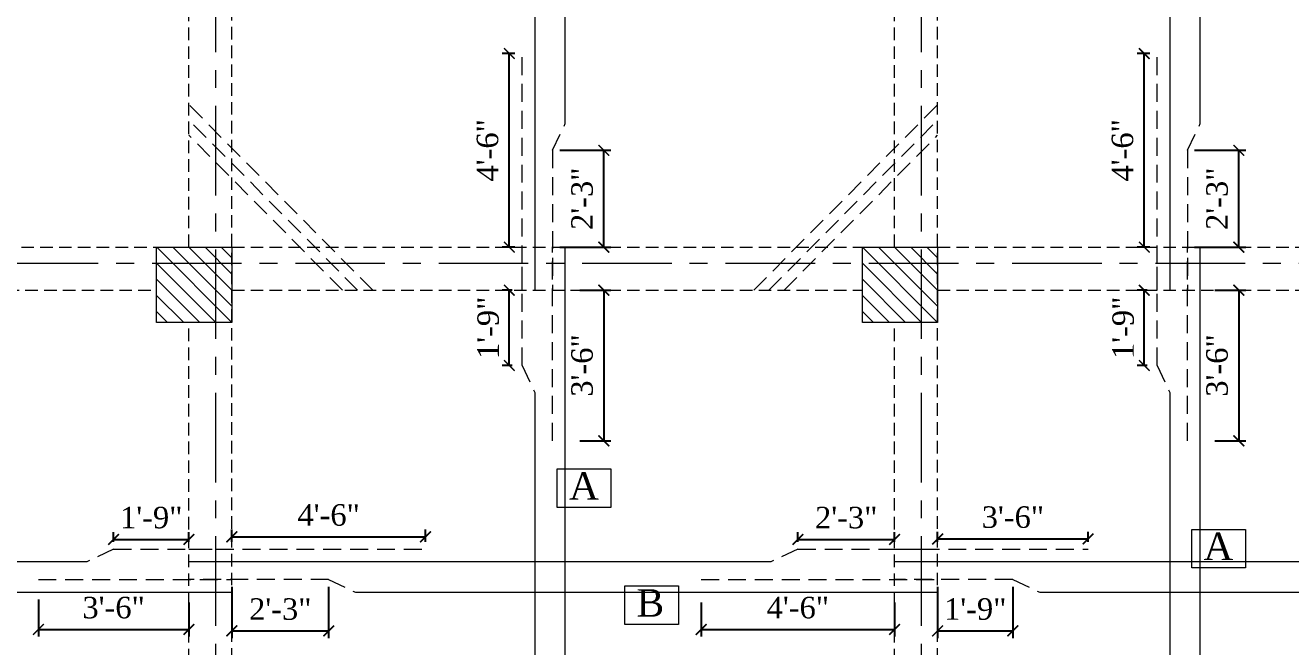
# Model space of a CAD drawing. Header units: feet. Extents: x 36263 to 96584, y 7663 to 35885.
# Drawn here: x 51185.4 to 51538.4, y 17634.4 to 17807.7 of the extents above; entities that cross this region are included whole.
import ezdxf

# ---------------------------------------------------------------- set-up
doc = ezdxf.new("R2010")
doc.units = ezdxf.units.FT
doc.linetypes.add('CENTER', pattern=[2, 1.25, -0.25, 0.25, -0.25])
doc.linetypes.add('HIDDEN', pattern=[0.375, 0.25, -0.125])
for name, color, linetype, lineweight in [('Column', 1, 'Continuous', 15), ('Hatch', 9, 'Continuous', 9), ('ST Beam', 7, 'Continuous', 20), ('ST GRIDS', 6, 'CENTER', 9), ('ST REINF', 1, 'Continuous', 35)]:
    doc.layers.add(name, color=color, linetype=linetype, lineweight=lineweight)
for name, color, linetype in [('ST DIM', 11, 'Continuous'), ('ST TABLE', 2, 'Continuous'), ('ST TEX', 3, 'Continuous')]:
    doc.layers.add(name, color=color, linetype=linetype)
doc.styles.add('RomanS', font='times.ttf')
doc.dimstyles.new('1-1', dxfattribs={"dimtxt": 9, "dimasz": 5, "dimexe": 6, "dimexo": 6, "dimgap": 3, "dimtad": 1, "dimdec": 1, "dimzin": 0, "dimdsep": 46, "dimlunit": 4, "dimtxsty": 'RomanS', "dimblk": 'ARCHTICK', "dimcen": 0.09, "dimclrd": 256, "dimclre": 256, "dimclrt": 3, "dimadec": 0, "dimazin": 0, "dimtfac": 0.6, "dimtdec": 1, "dimtix": 1, "dimtofl": 0, "dimtmove": 1, "dimatfit": 0, "dimfxl": 1, "dimtolj": 1, "dimtzin": 0, "dimarcsym": 0})

# ---------------------------------------------------------------- blocks, each defined once
blk = doc.blocks.new('_ArchTick')
at = {"color": 0, "const_width": 0.15}
blk.add_lwpolyline([(-0.5, -0.5), (0.5, 0.5)], dxfattribs=at)
blk = doc.blocks.new('*D300')
at = {"layer": 'Defpoints', "color": 0, "transparency": 16777216}
for p in [(51332.46, 17772.86), (51346.78, 17772.86), (51332.46, 17745.86)]:
    blk.add_point(p, dxfattribs=at)
at = {"layer": 'ST DIM', "lineweight": -2, "transparency": 16777216}
for p, q in [((51334.46, 17772.86), (51348.78, 17772.86)), ((51346.78, 17745.86), (51346.78, 17772.86)), ((51334.46, 17745.86), (51348.78, 17745.86))]:
    blk.add_line(p, q, dxfattribs=at)
at = {"layer": 'ST DIM', "lineweight": -2, "transparency": 16777216, "xscale": 3, "yscale": 3, "zscale": 3}
for p, rotation in [((51346.78, 17772.86), 90), ((51346.78, 17745.86), 270)]:
    blk.add_blockref('_ArchTick', p, dxfattribs=dict(at, rotation=rotation))
at = {"layer": 'ST DIM', "color": 3, "lineweight": 9, "transparency": 16777216, "insert": (51340.73, 17759.36), "char_height": 6, "attachment_point": 5, "rotation": 90, "style": 'RomanS'}
blk.add_mtext('\\A1;2\'-3"', dxfattribs=at)
blk = doc.blocks.new('*D302')
at = {"layer": 'Defpoints', "color": 0, "transparency": 16777216}
for p in [(51320.41, 17799.86), (51323.96, 17799.86), (51323.96, 17745.86)]:
    blk.add_point(p, dxfattribs=at)
at = {"layer": 'ST DIM', "lineweight": -2, "transparency": 16777216}
for p, q in [((51321.96, 17799.86), (51318.41, 17799.86)), ((51320.41, 17745.86), (51320.41, 17799.86)), ((51321.96, 17745.86), (51318.41, 17745.86))]:
    blk.add_line(p, q, dxfattribs=at)
at = {"layer": 'ST DIM', "lineweight": -2, "transparency": 16777216, "xscale": 3, "yscale": 3, "zscale": 3}
for p, rotation in [((51320.41, 17799.86), 90), ((51320.41, 17745.86), 270)]:
    blk.add_blockref('_ArchTick', p, dxfattribs=dict(at, rotation=rotation))
at = {"layer": 'ST DIM', "color": 3, "lineweight": 9, "transparency": 16777216, "insert": (51314.35, 17772.86), "char_height": 6, "attachment_point": 5, "rotation": 90, "style": 'RomanS'}
blk.add_mtext('\\A1;4\'-6"', dxfattribs=at)
blk = doc.blocks.new('*D303')
at = {"layer": 'Defpoints', "color": 0, "transparency": 16777216}
for p in [(51509.64, 17772.86), (51523.96, 17772.86), (51509.64, 17745.86)]:
    blk.add_point(p, dxfattribs=at)
at = {"layer": 'ST DIM', "lineweight": -2, "transparency": 16777216}
for p, q in [((51511.64, 17772.86), (51525.96, 17772.86)), ((51523.96, 17745.86), (51523.96, 17772.86)), ((51511.64, 17745.86), (51525.96, 17745.86))]:
    blk.add_line(p, q, dxfattribs=at)
at = {"layer": 'ST DIM', "lineweight": -2, "transparency": 16777216, "xscale": 3, "yscale": 3, "zscale": 3}
for p, rotation in [((51523.96, 17772.86), 90), ((51523.96, 17745.86), 270)]:
    blk.add_blockref('_ArchTick', p, dxfattribs=dict(at, rotation=rotation))
at = {"layer": 'ST DIM', "color": 3, "lineweight": 9, "transparency": 16777216, "insert": (51517.91, 17759.36), "char_height": 6, "attachment_point": 5, "rotation": 90, "style": 'RomanS'}
blk.add_mtext('\\A1;2\'-3"', dxfattribs=at)
blk = doc.blocks.new('*D305')
at = {"layer": 'Defpoints', "color": 0, "transparency": 16777216}
for p in [(51497.59, 17799.86), (51501.14, 17799.86), (51501.14, 17745.86)]:
    blk.add_point(p, dxfattribs=at)
at = {"layer": 'ST DIM', "lineweight": -2, "transparency": 16777216}
for p, q in [((51499.14, 17799.86), (51495.59, 17799.86)), ((51497.59, 17745.86), (51497.59, 17799.86)), ((51499.14, 17745.86), (51495.59, 17745.86))]:
    blk.add_line(p, q, dxfattribs=at)
at = {"layer": 'ST DIM', "lineweight": -2, "transparency": 16777216, "xscale": 3, "yscale": 3, "zscale": 3}
for p, rotation in [((51497.59, 17799.86), 90), ((51497.59, 17745.86), 270)]:
    blk.add_blockref('_ArchTick', p, dxfattribs=dict(at, rotation=rotation))
at = {"layer": 'ST DIM', "color": 3, "lineweight": 9, "transparency": 16777216, "insert": (51491.53, 17772.86), "char_height": 6, "attachment_point": 5, "rotation": 90, "style": 'RomanS'}
blk.add_mtext('\\A1;4\'-6"', dxfattribs=at)
blk = doc.blocks.new('*D332')
at = {"layer": 'Defpoints', "color": 0, "transparency": 16777216}
for p in [(51210, 17661.67), (51231, 17664.36), (51231, 17661.67)]:
    blk.add_point(p, dxfattribs=at)
at = {"layer": 'ST DIM', "lineweight": -2, "transparency": 16777216}
for p, q in [((51210, 17663.67), (51210, 17666.36)), ((51231, 17663.67), (51231, 17666.36)), ((51210, 17664.36), (51231, 17664.36))]:
    blk.add_line(p, q, dxfattribs=at)
at = {"layer": 'ST DIM', "lineweight": -2, "transparency": 16777216, "xscale": 3, "yscale": 3, "zscale": 3, "rotation": 180}
blk.add_blockref('_ArchTick', (51210, 17664.36), dxfattribs=at)
at = {"layer": 'ST DIM', "lineweight": -2, "transparency": 16777216, "xscale": 3, "yscale": 3, "zscale": 3}
blk.add_blockref('_ArchTick', (51231, 17664.36), dxfattribs=at)
at = {"layer": 'ST DIM', "color": 3, "lineweight": 9, "transparency": 16777216, "insert": (51220.5, 17670.42), "char_height": 6, "attachment_point": 5, "style": 'RomanS'}
blk.add_mtext('\\A1;1\'-9"', dxfattribs=at)
blk = doc.blocks.new('*D326')
at = {"layer": 'Defpoints', "color": 0, "transparency": 16777216}
for p in [(51189.01, 17649.62), (51231, 17648.79), (51231, 17639.26)]:
    blk.add_point(p, dxfattribs=at)
at = {"layer": 'ST DIM', "lineweight": -2, "transparency": 16777216}
for p, q in [((51189.01, 17647.62), (51189.01, 17637.26)), ((51231, 17646.79), (51231, 17637.26)), ((51189.01, 17639.26), (51231, 17639.26))]:
    blk.add_line(p, q, dxfattribs=at)
at = {"layer": 'ST DIM', "lineweight": -2, "transparency": 16777216, "xscale": 3, "yscale": 3, "zscale": 3, "rotation": 180}
blk.add_blockref('_ArchTick', (51189.01, 17639.26), dxfattribs=at)
at = {"layer": 'ST DIM', "lineweight": -2, "transparency": 16777216, "xscale": 3, "yscale": 3, "zscale": 3}
blk.add_blockref('_ArchTick', (51231, 17639.26), dxfattribs=at)
at = {"layer": 'ST DIM', "color": 3, "lineweight": 9, "transparency": 16777216, "insert": (51210, 17645.31), "char_height": 6, "attachment_point": 5, "style": 'RomanS'}
blk.add_mtext('\\A1;3\'-6"', dxfattribs=at)
blk = doc.blocks.new('*D323')
at = {"layer": 'Defpoints', "color": 0, "transparency": 16777216}
for p in [(51243, 17653.17), (51270, 17653.17), (51270, 17638.85)]:
    blk.add_point(p, dxfattribs=at)
at = {"layer": 'ST DIM', "lineweight": -2, "transparency": 16777216}
for p, q in [((51243, 17651.17), (51243, 17636.85)), ((51270, 17651.17), (51270, 17636.85)), ((51243, 17638.85), (51270, 17638.85))]:
    blk.add_line(p, q, dxfattribs=at)
at = {"layer": 'ST DIM', "lineweight": -2, "transparency": 16777216, "xscale": 3, "yscale": 3, "zscale": 3, "rotation": 180}
blk.add_blockref('_ArchTick', (51243, 17638.85), dxfattribs=at)
at = {"layer": 'ST DIM', "lineweight": -2, "transparency": 16777216, "xscale": 3, "yscale": 3, "zscale": 3}
blk.add_blockref('_ArchTick', (51270, 17638.85), dxfattribs=at)
at = {"layer": 'ST DIM', "color": 3, "lineweight": 9, "transparency": 16777216, "insert": (51256.5, 17644.9), "char_height": 6, "attachment_point": 5, "style": 'RomanS'}
blk.add_mtext('\\A1;2\'-3"', dxfattribs=at)
blk = doc.blocks.new('*D330')
at = {"layer": 'Defpoints', "color": 0, "transparency": 16777216}
for p in [(51400.92, 17661.67), (51427.92, 17664.36), (51427.92, 17661.67)]:
    blk.add_point(p, dxfattribs=at)
at = {"layer": 'ST DIM', "lineweight": -2, "transparency": 16777216}
for p, q in [((51400.92, 17663.67), (51400.92, 17666.36)), ((51427.92, 17663.67), (51427.92, 17666.36)), ((51400.92, 17664.36), (51427.92, 17664.36))]:
    blk.add_line(p, q, dxfattribs=at)
at = {"layer": 'ST DIM', "lineweight": -2, "transparency": 16777216, "xscale": 3, "yscale": 3, "zscale": 3, "rotation": 180}
blk.add_blockref('_ArchTick', (51400.92, 17664.36), dxfattribs=at)
at = {"layer": 'ST DIM', "lineweight": -2, "transparency": 16777216, "xscale": 3, "yscale": 3, "zscale": 3}
blk.add_blockref('_ArchTick', (51427.92, 17664.36), dxfattribs=at)
at = {"layer": 'ST DIM', "color": 3, "lineweight": 9, "transparency": 16777216, "insert": (51414.42, 17670.41), "char_height": 6, "attachment_point": 5, "style": 'RomanS'}
blk.add_mtext('\\A1;2\'-3"', dxfattribs=at)
blk = doc.blocks.new('*D324')
at = {"layer": 'Defpoints', "color": 0, "transparency": 16777216}
for p in [(51373.93, 17648.79), (51427.92, 17648.79), (51427.92, 17639.26)]:
    blk.add_point(p, dxfattribs=at)
at = {"layer": 'ST DIM', "lineweight": -2, "transparency": 16777216}
for p, q in [((51373.93, 17646.79), (51373.93, 17637.26)), ((51427.92, 17646.79), (51427.92, 17637.26)), ((51373.93, 17639.26), (51427.92, 17639.26))]:
    blk.add_line(p, q, dxfattribs=at)
at = {"layer": 'ST DIM', "lineweight": -2, "transparency": 16777216, "xscale": 3, "yscale": 3, "zscale": 3, "rotation": 180}
blk.add_blockref('_ArchTick', (51373.93, 17639.26), dxfattribs=at)
at = {"layer": 'ST DIM', "lineweight": -2, "transparency": 16777216, "xscale": 3, "yscale": 3, "zscale": 3}
blk.add_blockref('_ArchTick', (51427.92, 17639.26), dxfattribs=at)
at = {"layer": 'ST DIM', "color": 3, "lineweight": 9, "transparency": 16777216, "insert": (51400.92, 17645.31), "char_height": 6, "attachment_point": 5, "style": 'RomanS'}
blk.add_mtext('\\A1;4\'-6"', dxfattribs=at)
blk = doc.blocks.new('*D331')
at = {"layer": 'Defpoints', "color": 0, "transparency": 16777216}
for p in [(51297, 17665.08), (51243, 17661.67), (51297, 17661.67)]:
    blk.add_point(p, dxfattribs=at)
at = {"layer": 'ST DIM', "lineweight": -2, "transparency": 16777216}
for p, q in [((51243, 17663.67), (51243, 17667.08)), ((51243, 17665.08), (51297, 17665.08)), ((51297, 17663.67), (51297, 17667.08))]:
    blk.add_line(p, q, dxfattribs=at)
at = {"layer": 'ST DIM', "lineweight": -2, "transparency": 16777216, "xscale": 3, "yscale": 3, "zscale": 3, "rotation": 180}
blk.add_blockref('_ArchTick', (51243, 17665.08), dxfattribs=at)
at = {"layer": 'ST DIM', "lineweight": -2, "transparency": 16777216, "xscale": 3, "yscale": 3, "zscale": 3}
blk.add_blockref('_ArchTick', (51297, 17665.08), dxfattribs=at)
at = {"layer": 'ST DIM', "color": 3, "lineweight": 9, "transparency": 16777216, "insert": (51270, 17671.14), "char_height": 6, "attachment_point": 5, "style": 'RomanS'}
blk.add_mtext('\\A1;4\'-6"', dxfattribs=at)
blk = doc.blocks.new('*D321')
at = {"layer": 'Defpoints', "color": 0, "transparency": 16777216}
for p in [(51439.92, 17653.17), (51460.92, 17653.17), (51460.92, 17638.85)]:
    blk.add_point(p, dxfattribs=at)
at = {"layer": 'ST DIM', "lineweight": -2, "transparency": 16777216}
for p, q in [((51439.92, 17651.17), (51439.92, 17636.85)), ((51460.92, 17651.17), (51460.92, 17636.85)), ((51439.92, 17638.85), (51460.92, 17638.85))]:
    blk.add_line(p, q, dxfattribs=at)
at = {"layer": 'ST DIM', "lineweight": -2, "transparency": 16777216, "xscale": 3, "yscale": 3, "zscale": 3, "rotation": 180}
blk.add_blockref('_ArchTick', (51439.92, 17638.85), dxfattribs=at)
at = {"layer": 'ST DIM', "lineweight": -2, "transparency": 16777216, "xscale": 3, "yscale": 3, "zscale": 3}
blk.add_blockref('_ArchTick', (51460.92, 17638.85), dxfattribs=at)
at = {"layer": 'ST DIM', "color": 3, "lineweight": 9, "transparency": 16777216, "insert": (51450.42, 17644.91), "char_height": 6, "attachment_point": 5, "style": 'RomanS'}
blk.add_mtext('\\A1;1\'-9"', dxfattribs=at)
blk = doc.blocks.new('*D329')
at = {"layer": 'Defpoints', "color": 0, "transparency": 16777216}
for p in [(51439.92, 17661.67), (51481.92, 17664.49), (51481.92, 17661.67)]:
    blk.add_point(p, dxfattribs=at)
at = {"layer": 'ST DIM', "lineweight": -2, "transparency": 16777216}
for p, q in [((51439.92, 17663.67), (51439.92, 17666.49)), ((51481.92, 17663.67), (51481.92, 17666.49)), ((51439.92, 17664.49), (51481.92, 17664.49))]:
    blk.add_line(p, q, dxfattribs=at)
at = {"layer": 'ST DIM', "lineweight": -2, "transparency": 16777216, "xscale": 3, "yscale": 3, "zscale": 3, "rotation": 180}
blk.add_blockref('_ArchTick', (51439.92, 17664.49), dxfattribs=at)
at = {"layer": 'ST DIM', "lineweight": -2, "transparency": 16777216, "xscale": 3, "yscale": 3, "zscale": 3}
blk.add_blockref('_ArchTick', (51481.92, 17664.49), dxfattribs=at)
at = {"layer": 'ST DIM', "color": 3, "lineweight": 9, "transparency": 16777216, "insert": (51460.92, 17670.54), "char_height": 6, "attachment_point": 5, "style": 'RomanS'}
blk.add_mtext('\\A1;3\'-6"', dxfattribs=at)
blk = doc.blocks.new('*D343')
at = {"layer": 'Defpoints', "color": 0, "transparency": 16777216}
for p in [(51320.41, 17733.86), (51323.23, 17733.86), (51323.23, 17712.86)]:
    blk.add_point(p, dxfattribs=at)
at = {"layer": 'ST DIM', "lineweight": -2, "transparency": 16777216}
for p, q in [((51321.23, 17733.86), (51318.41, 17733.86)), ((51320.41, 17712.86), (51320.41, 17733.86)), ((51321.23, 17712.86), (51318.41, 17712.86))]:
    blk.add_line(p, q, dxfattribs=at)
at = {"layer": 'ST DIM', "lineweight": -2, "transparency": 16777216, "xscale": 3, "yscale": 3, "zscale": 3}
for p, rotation in [((51320.41, 17733.86), 90), ((51320.41, 17712.86), 270)]:
    blk.add_blockref('_ArchTick', p, dxfattribs=dict(at, rotation=rotation))
at = {"layer": 'ST DIM', "color": 3, "lineweight": 9, "transparency": 16777216, "insert": (51314.53, 17723.36), "char_height": 6, "attachment_point": 5, "rotation": 90, "style": 'RomanS'}
blk.add_mtext('\\A1;1\'-9"', dxfattribs=at)
blk = doc.blocks.new('*D344')
at = {"layer": 'Defpoints', "color": 0, "transparency": 16777216}
for p in [(51338.1, 17733.86), (51338.1, 17691.86), (51346.78, 17691.86)]:
    blk.add_point(p, dxfattribs=at)
at = {"layer": 'ST DIM', "lineweight": -2, "transparency": 16777216}
for p, q in [((51340.1, 17733.86), (51348.78, 17733.86)), ((51346.78, 17733.86), (51346.78, 17691.86)), ((51340.1, 17691.86), (51348.78, 17691.86))]:
    blk.add_line(p, q, dxfattribs=at)
at = {"layer": 'ST DIM', "lineweight": -2, "transparency": 16777216, "xscale": 3, "yscale": 3, "zscale": 3}
for p, rotation in [((51346.78, 17733.86), 90), ((51346.78, 17691.86), 270)]:
    blk.add_blockref('_ArchTick', p, dxfattribs=dict(at, rotation=rotation))
at = {"layer": 'ST DIM', "color": 3, "lineweight": 9, "transparency": 16777216, "insert": (51340.73, 17712.86), "char_height": 6, "attachment_point": 5, "rotation": 90, "style": 'RomanS'}
blk.add_mtext('\\A1;3\'-6"', dxfattribs=at)
blk = doc.blocks.new('*D347')
at = {"layer": 'Defpoints', "color": 0, "transparency": 16777216}
for p in [(51497.59, 17733.86), (51500.41, 17733.86), (51500.41, 17712.86)]:
    blk.add_point(p, dxfattribs=at)
at = {"layer": 'ST DIM', "lineweight": -2, "transparency": 16777216}
for p, q in [((51498.41, 17733.86), (51495.59, 17733.86)), ((51497.59, 17712.86), (51497.59, 17733.86)), ((51498.41, 17712.86), (51495.59, 17712.86))]:
    blk.add_line(p, q, dxfattribs=at)
at = {"layer": 'ST DIM', "lineweight": -2, "transparency": 16777216, "xscale": 3, "yscale": 3, "zscale": 3}
for p, rotation in [((51497.59, 17733.86), 90), ((51497.59, 17712.86), 270)]:
    blk.add_blockref('_ArchTick', p, dxfattribs=dict(at, rotation=rotation))
at = {"layer": 'ST DIM', "color": 3, "lineweight": 9, "transparency": 16777216, "insert": (51491.71, 17723.36), "char_height": 6, "attachment_point": 5, "rotation": 90, "style": 'RomanS'}
blk.add_mtext('\\A1;1\'-9"', dxfattribs=at)
blk = doc.blocks.new('*D348')
at = {"layer": 'Defpoints', "color": 0, "transparency": 16777216}
for p in [(51515.28, 17733.86), (51515.28, 17691.86), (51523.96, 17691.86)]:
    blk.add_point(p, dxfattribs=at)
at = {"layer": 'ST DIM', "lineweight": -2, "transparency": 16777216}
for p, q in [((51517.28, 17733.86), (51525.96, 17733.86)), ((51523.96, 17733.86), (51523.96, 17691.86)), ((51517.28, 17691.86), (51525.96, 17691.86))]:
    blk.add_line(p, q, dxfattribs=at)
at = {"layer": 'ST DIM', "lineweight": -2, "transparency": 16777216, "xscale": 3, "yscale": 3, "zscale": 3}
for p, rotation in [((51523.96, 17733.86), 90), ((51523.96, 17691.86), 270)]:
    blk.add_blockref('_ArchTick', p, dxfattribs=dict(at, rotation=rotation))
at = {"layer": 'ST DIM', "color": 3, "lineweight": 9, "transparency": 16777216, "insert": (51517.91, 17712.86), "char_height": 6, "attachment_point": 5, "rotation": 90, "style": 'RomanS'}
blk.add_mtext('\\A1;3\'-6"', dxfattribs=at)

msp = doc.modelspace()

# ---------------------------------------------------------------- hatches: boundary and pattern name
at = {"layer": 'Hatch', "lineweight": 9, "transparency": 33554505}
h = msp.add_hatch(dxfattribs=at)
h.set_pattern_fill('ANSI31', color=253, angle=-90)
h.set_pattern_definition([(315, (11211.3687, -4e-12), (2.24506403, 2.24506403), [])])
h.paths.add_polyline_path([(51243, 17745.86), (51222, 17745.86), (51222, 17724.86), (51243, 17724.86)])
h = msp.add_hatch(dxfattribs=at)
h.set_pattern_fill('ANSI31', color=253, angle=-90)
h.set_pattern_definition([(315, (11408.2887, 0), (2.24506403, 2.24506403), [])])
h.paths.add_polyline_path([(51439.92, 17745.86), (51418.92, 17745.86), (51418.92, 17724.86), (51439.92, 17724.86)])

# ---------------------------------------------------------------- linework, layer by layer
at = {"layer": 'Column', "lineweight": 18}
for points in [[(51222, 17745.86), (51243, 17745.86), (51243, 17724.86), (51222, 17724.86)], [(51418.92, 17745.86), (51439.92, 17745.86), (51439.92, 17724.86), (51418.92, 17724.86)]]:
    msp.add_lwpolyline(points, close=True, dxfattribs=at)
at = {"layer": 'ST Beam', "linetype": 'HIDDEN', "lineweight": 13, "ltscale": 14}
for p, q in [((51243, 17037.31), (51243, 17930.71)), ((51439.92, 17037.31), (51439.92, 17930.71)), ((51231, 17745.86), (51231, 17924.71)), ((51427.92, 17745.86), (51427.92, 17924.71)), ((50879.76, 17745.86), (51234, 17745.86)), ((51243, 17745.86), (51430.92, 17745.86)), ((51439.92, 17745.86), (51588.36, 17745.86)), ((51085.61, 17733.86), (51222, 17733.86)), ((51243, 17733.86), (51418.92, 17733.86)), ((51439.92, 17733.86), (51576.36, 17733.86)), ((51231, 17588.38), (51231, 17724.86)), ((51427.92, 17588.38), (51427.92, 17724.86))]:
    msp.add_line(p, q, dxfattribs=at)
at = {"layer": 'ST GRIDS', "color": 251, "lineweight": 13, "ltscale": 20}
for p, q in [((51238.5, 16920.25), (51238.5, 17942.71)), ((51435.42, 16920.25), (51435.42, 17942.71)), ((50780.71, 17741.36), (51794.16, 17741.36))]:
    msp.add_line(p, q, dxfattribs=at)
at = {"layer": 'ST REINF', "lineweight": 18}
for p, q in [((51336.02, 17780.36), (51336.02, 17942.71)), ((51513.2, 17780.36), (51513.2, 17942.71)), ((51327.51, 17905.21), (51327.51, 17733.86)), ((51504.69, 17905.21), (51504.69, 17733.86)), ((51336.02, 17616.88), (51336.02, 17745.86)), ((51513.2, 17616.88), (51513.2, 17745.86)), ((51327.51, 17705.36), (51327.51, 17576.38)), ((51504.69, 17705.36), (51504.69, 17576.38)), ((51202.5, 17658.12), (51073.61, 17658.12)), ((51393.42, 17658.12), (51231, 17658.12)), ((51556.82, 17658.12), (51427.92, 17658.12)), ((51114.11, 17649.62), (51243, 17649.62)), ((51277.5, 17649.62), (51439.92, 17649.62)), ((51468.42, 17649.62), (51597.32, 17649.62))]:
    msp.add_line(p, q, dxfattribs=at)
at = {"layer": 'ST REINF', "linetype": 'HIDDEN', "lineweight": 18, "ltscale": 20}
for p, q in [((51323.96, 17733.86), (51323.96, 17799.86)), ((51501.14, 17733.86), (51501.14, 17799.86)), ((51282.3, 17733.86), (51231, 17785.58)), ((51388.62, 17733.86), (51439.92, 17785.58)), ((51278.08, 17733.86), (51231, 17781.32)), ((51392.85, 17733.86), (51439.92, 17781.32)), ((51332.46, 17772.86), (51336.02, 17780.36)), ((51509.64, 17772.86), (51513.2, 17780.36)), ((51273.85, 17733.86), (51231, 17777.06)), ((51397.07, 17733.86), (51439.92, 17777.06)), ((51332.46, 17772.86), (51332.46, 17733.86)), ((51509.64, 17772.86), (51509.64, 17733.86)), ((51323.96, 17712.86), (51323.96, 17745.86)), ((51332.46, 17691.86), (51332.46, 17745.86)), ((51501.14, 17712.86), (51501.14, 17745.86)), ((51509.64, 17691.86), (51509.64, 17745.86)), ((51323.96, 17712.86), (51327.51, 17705.36)), ((51501.14, 17712.86), (51504.69, 17705.36)), ((51210, 17661.67), (51202.5, 17658.12)), ((51210, 17661.67), (51243, 17661.67)), ((51231, 17661.67), (51297, 17661.67)), ((51400.92, 17661.67), (51393.42, 17658.12)), ((51400.92, 17661.67), (51439.92, 17661.67)), ((51427.92, 17661.67), (51481.92, 17661.67)), ((51189.01, 17653.17), (51243.01, 17653.17)), ((51270, 17653.17), (51231, 17653.17)), ((51270, 17653.17), (51277.5, 17649.62)), ((51373.93, 17653.17), (51439.93, 17653.17)), ((51460.92, 17653.17), (51427.92, 17653.17)), ((51460.92, 17653.17), (51468.42, 17649.62))]:
    msp.add_line(p, q, dxfattribs=at)
at = {"layer": 'ST TABLE', "color": 2, "lineweight": 9}
for points in [[(51333.79, 17684), (51348.77, 17684), (51348.77, 17673.28), (51333.79, 17673.28)], [(51510.81, 17667.14), (51525.79, 17667.14), (51525.79, 17656.42), (51510.81, 17656.42)], [(51352.62, 17651.38), (51367.6, 17651.38), (51367.6, 17640.67), (51352.62, 17640.67)]]:
    msp.add_lwpolyline(points, close=True, dxfattribs=at)

# ---------------------------------------------------------------- texts
at = {"layer": 'ST TEX', "color": 3, "lineweight": 9, "transparency": 33554684, "style": 'RomanS'}
for s, p in [('A', (51337.08, 17675.44)), ('A', (51514.1, 17658.58)), ('B', (51355.91, 17642.82))]:
    msp.add_text(s, height=7.65, dxfattribs=at).set_placement(p)

# ---------------------------------------------------------------- dimensions: what is measured, and where the dimension line sits
at = {"layer": 'ST DIM', "lineweight": 9}
for base, p1, p2, picture, middle in [((51320.41, 17799.86), (51323.96, 17745.86), (51323.96, 17799.86), '*D302', (51314.35, 17772.86)), ((51497.59, 17799.86), (51501.14, 17745.86), (51501.14, 17799.86), '*D305', (51491.53, 17772.86)), ((51346.78, 17691.86), (51338.1, 17733.86), (51338.1, 17691.86), '*D344', (51340.73, 17712.86)), ((51523.96, 17691.86), (51515.28, 17733.86), (51515.28, 17691.86), '*D348', (51517.91, 17712.86))]:
    dim = msp.add_linear_dim(base=base, p1=p1, p2=p2, angle=90, dimstyle='1-1', override={"dimtxt": 6, "dimasz": 3, "dimexe": 2, "dimexo": 2, "dimpost": '\\X'}, dxfattribs=at)
    dim.commit()
    dim.dimension.update_dxf_attribs({"geometry": picture, "text_midpoint": middle})
for base, p1, p2, picture, middle in [((51346.78, 17772.86), (51332.46, 17745.86), (51332.46, 17772.86), '*D300', (51346.78, 17759.36)), ((51523.96, 17772.86), (51509.64, 17745.86), (51509.64, 17772.86), '*D303', (51523.96, 17759.36)), ((51320.41, 17733.86), (51323.23, 17712.86), (51323.23, 17733.86), '*D343', (51320.59, 17723.36)), ((51497.59, 17733.86), (51500.41, 17712.86), (51500.41, 17733.86), '*D347', (51497.77, 17723.36))]:
    dim = msp.add_linear_dim(base=base, p1=p1, p2=p2, angle=90, dimstyle='1-1', override={"dimtxt": 6, "dimasz": 3, "dimexe": 2, "dimexo": 2, "dimpost": '\\X'}, dxfattribs=at)
    dim.commit()
    dim.dimension.update_dxf_attribs({"geometry": picture, "text_midpoint": middle, "dimtype": 160})
for base, p1, p2, picture, middle in [((51231, 17664.36), (51210, 17661.67), (51231, 17661.67), '*D332', (51220.5, 17664.36)), ((51270, 17638.85), (51243, 17653.17), (51270, 17653.17), '*D323', (51256.5, 17638.85)), ((51460.92, 17638.85), (51439.92, 17653.17), (51460.92, 17653.17), '*D321', (51450.42, 17638.85))]:
    dim = msp.add_linear_dim(base=base, p1=p1, p2=p2, dimstyle='1-1', override={"dimtxt": 6, "dimasz": 3, "dimexe": 2, "dimexo": 2, "dimpost": '\\X'}, dxfattribs=at)
    dim.commit()
    dim.dimension.update_dxf_attribs({"geometry": picture, "text_midpoint": middle, "dimtype": 160})
for base, p1, p2, picture, middle in [((51297, 17665.08), (51243, 17661.67), (51297, 17661.67), '*D331', (51270, 17671.14)), ((51427.92, 17664.36), (51400.92, 17661.67), (51427.92, 17661.67), '*D330', (51414.42, 17670.41)), ((51481.92, 17664.49), (51439.92, 17661.67), (51481.92, 17661.67), '*D329', (51460.92, 17670.54)), ((51231, 17639.26), (51189.01, 17649.62), (51231, 17648.79), '*D326', (51210, 17645.31)), ((51427.92, 17639.26), (51373.93, 17648.79), (51427.92, 17648.79), '*D324', (51400.92, 17645.31))]:
    dim = msp.add_linear_dim(base=base, p1=p1, p2=p2, dimstyle='1-1', override={"dimtxt": 6, "dimasz": 3, "dimexe": 2, "dimexo": 2, "dimpost": '\\X'}, dxfattribs=at)
    dim.commit()
    dim.dimension.update_dxf_attribs({"geometry": picture, "text_midpoint": middle})

doc.saveas('drawing.dxf')
